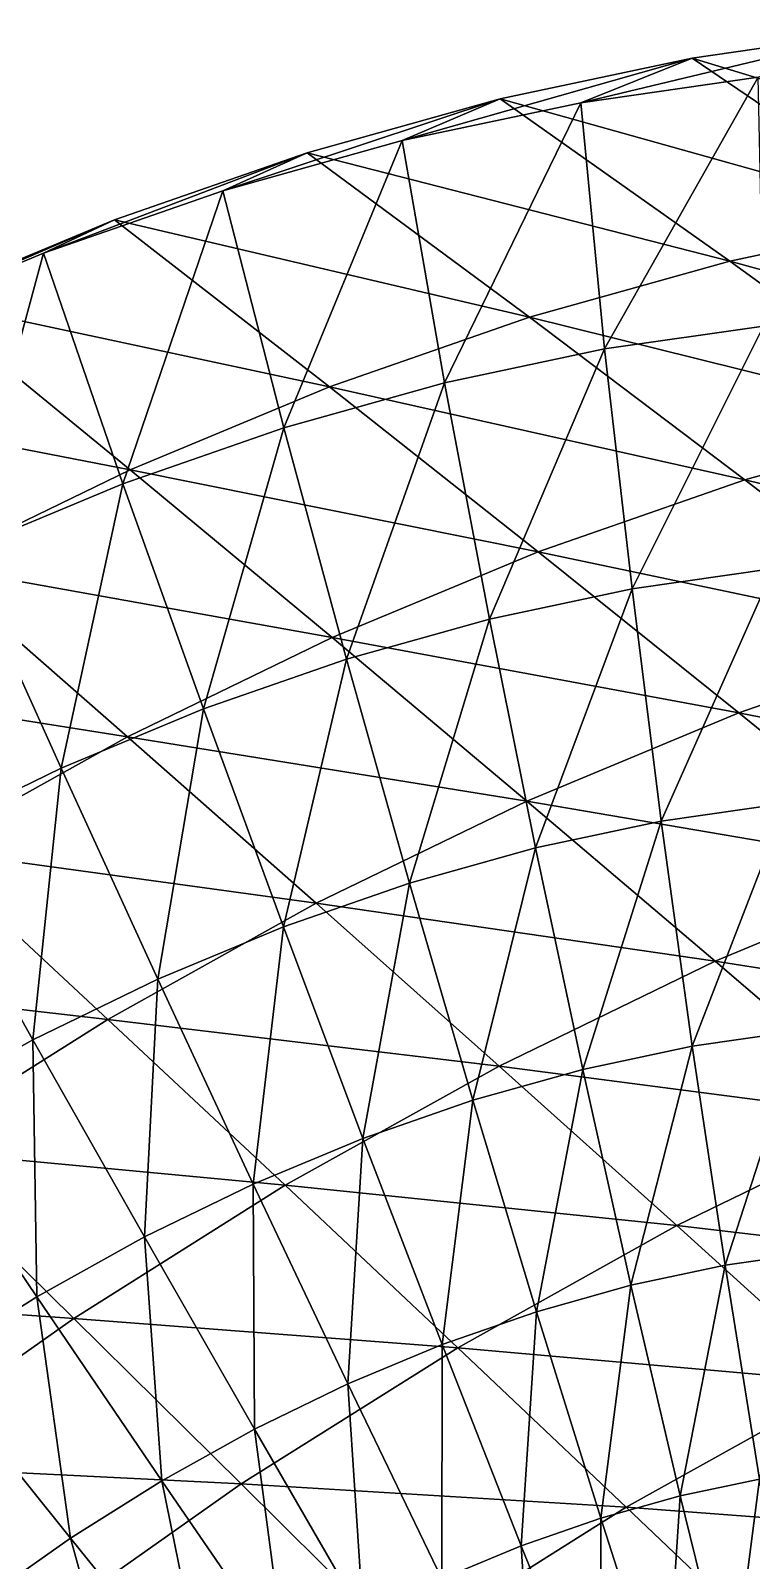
# Model space of a CAD drawing. Extents: x -232 to 179, y -162 to 161.
# Drawn here: x -116.84 to -99.64, y 124.62 to 161.12 of the extents above; entities that cross this region are included whole.
import ezdxf

# ---------------------------------------------------------------- set-up
doc = ezdxf.new("R2010")
doc.units = 0
doc.header["$MEASUREMENT"] = 0

msp = doc.modelspace()

# ---------------------------------------------------------------- linework, layer by layer
for points in [[(-96.50859, 161.12395, -854.6458), (-103.71439, 159.40306, -859.1205), (-99.484436, 160.01198, -861.11285), (-99.48434, 160.01208, -861.11273)], [(-103.71439, 159.40306, -859.1205), (-96.50859, 161.12395, -854.6458), (-101.057045, 160.46918, -852.5034), (-101.056946, 160.46928, -852.5033)], [(-90.687126, 157.3108, -843.5544), (-101.057045, 160.46918, -852.5034), (-96.50859, 161.12395, -854.6458), (-96.50849000000001, 161.12405, -854.6457)], [(-101.057045, 160.46918, -852.5034), (-107.97592, 158.4988, -857.2817), (-103.71439, 159.40306, -859.1205), (-103.714294, 159.40317, -859.12036)], [(-107.97592, 158.4988, -857.2817), (-101.057045, 160.46918, -852.5034), (-105.639435, 159.49683, -850.5261), (-105.639336, 159.49693, -850.5260000000001)], [(-95.40681, 156.63138, -841.3313), (-105.639435, 159.49683, -850.5261), (-101.057045, 160.46918, -852.5034), (-101.056946, 160.46928, -852.5033)], [(-101.057045, 160.46918, -852.5034), (-90.687126, 157.3108, -843.5544), (-95.40681, 156.63138, -841.3313), (-95.40671, 156.63148, -841.3312)], [(-103.14587, 153.52655, -860.6023), (-99.484436, 160.01198, -861.11285), (-103.71439, 159.40306, -859.1205), (-103.714294, 159.40317, -859.12036)], [(-99.484436, 160.01198, -861.11285), (-103.14587, 153.52655, -860.6023), (-99.35373, 154.07245, -862.3884), (-99.35363000000001, 154.07256, -862.3883)], [(-105.639435, 159.49683, -850.5261), (-112.253296, 157.30118, -855.6039999999999), (-107.97592, 158.4988, -857.2817), (-107.97582, 158.4989, -857.28156)], [(-112.253296, 157.30118, -855.6039999999999), (-105.639435, 159.49683, -850.5261), (-110.23888, 158.20905, -848.7221699999999), (-110.23878, 158.20915, -848.72205)], [(-100.16171, 155.62244, -839.2796599999999), (-110.23888, 158.20905, -848.7221699999999), (-105.639435, 159.49683, -850.5261), (-105.639336, 159.49693, -850.5260000000001)], [(-106.9663, 152.71588, -858.9538), (-103.71439, 159.40306, -859.1205), (-107.97592, 158.4988, -857.2817), (-107.97582, 158.4989, -857.28156)], [(-103.71439, 159.40306, -859.1205), (-106.9663, 152.71588, -858.9538), (-103.14587, 153.52655, -860.6023), (-103.14577, 153.52666, -860.6022)], [(-105.639435, 159.49683, -850.5261), (-95.40681, 156.63138, -841.3313), (-100.16171, 155.62244, -839.2796599999999), (-100.16161, 155.62254, -839.27954)], [(-110.80094, 151.64223, -857.4498), (-107.97592, 158.4988, -857.2817), (-112.253296, 157.30118, -855.6039999999999), (-112.2532, 157.30128, -855.6039)], [(-107.97592, 158.4988, -857.2817), (-110.80094, 151.64223, -857.4498), (-106.9663, 152.71588, -858.9538), (-106.9662, 152.71599, -858.9537)], [(-110.23888, 158.20905, -848.7221699999999), (-116.530914, 155.81313, -854.0945), (-112.253296, 157.30118, -855.6039999999999), (-112.2532, 157.30128, -855.6039)], [(-116.530914, 155.81313, -854.0945), (-110.23888, 158.20905, -848.7221699999999), (-114.83858, 156.60895, -847.0989999999999), (-114.83848, 156.60905, -847.0989)], [(-104.934296, 154.28616, -837.4077), (-114.83858, 156.60895, -847.0989999999999), (-110.23888, 158.20905, -848.7221699999999), (-110.23878, 158.20915, -848.72205)], [(-110.23888, 158.20905, -848.7221699999999), (-100.16171, 155.62244, -839.2796599999999), (-104.934296, 154.28616, -837.4077), (-104.9342, 154.28627, -837.4076)], [(-114.6358, 150.3082, -856.0965), (-112.253296, 157.30118, -855.6039999999999), (-116.530914, 155.81313, -854.0945), (-116.530815, 155.81323, -854.0943599999999)], [(-112.253296, 157.30118, -855.6039999999999), (-114.6358, 150.3082, -856.0965), (-110.80094, 151.64223, -857.4498), (-110.80084, 151.64233, -857.4497)], [(-89.959305, 152.82622, -830.61), (-100.16171, 155.62244, -839.2796599999999), (-95.40681, 156.63138, -841.3313), (-95.40671, 156.63148, -841.3312)], [(-114.83858, 156.60895, -847.0989999999999), (-120.79363, 154.03836, -852.7593), (-116.530914, 155.81313, -854.0945), (-116.530815, 155.81323, -854.0943599999999)], [(-120.79363, 154.03836, -852.7593), (-114.83858, 156.60895, -847.0989999999999), (-119.42226, 154.70056, -845.6632), (-119.42216, 154.70067, -845.6631)], [(-109.70715, 152.62582, -835.72345), (-119.42226, 154.70056, -845.6632), (-114.83858, 156.60895, -847.0989999999999), (-114.83848, 156.60905, -847.0989)], [(-114.83858, 156.60895, -847.0989999999999), (-104.934296, 154.28616, -837.4077), (-109.70715, 152.62582, -835.72345), (-109.707054, 152.62593, -835.7233)], [(-118.457306, 148.71713, -854.89954), (-116.530914, 155.81313, -854.0945), (-120.79363, 154.03836, -852.7593), (-120.79353, 154.03847, -852.75916)], [(-116.530914, 155.81313, -854.0945), (-118.457306, 148.71713, -854.89954), (-114.6358, 150.3082, -856.0965), (-114.635704, 150.3083, -856.0964)], [(-94.87175, 151.78384, -828.49036), (-104.934296, 154.28616, -837.4077), (-100.16171, 155.62244, -839.2796599999999), (-100.16161, 155.62254, -839.27954)], [(-100.16171, 155.62244, -839.2796599999999), (-89.959305, 152.82622, -830.61), (-94.87175, 151.78384, -828.49036), (-94.87165, 151.78395, -828.49023)], [(-114.463394, 150.6456, -834.23364), (-123.9745, 152.4886, -844.4208), (-119.42226, 154.70056, -845.6632), (-119.42216, 154.70067, -845.6631)], [(-119.42226, 154.70056, -845.6632), (-109.70715, 152.62582, -835.72345), (-114.463394, 150.6456, -834.23364), (-114.463295, 150.6457, -834.2335)], [(-99.80247, 150.40329, -826.5564), (-109.70715, 152.62582, -835.72345), (-104.934296, 154.28616, -837.4077), (-104.9342, 154.28627, -837.4076)], [(-104.934296, 154.28616, -837.4077), (-94.87175, 151.78384, -828.49036), (-99.80247, 150.40329, -826.5564), (-99.80237, 150.4034, -826.5563)], [(-102.49068, 147.79877, -861.8142), (-99.35373, 154.07245, -862.3884), (-103.14587, 153.52655, -860.6023), (-103.14577, 153.52666, -860.6022)], [(-99.35373, 154.07245, -862.3884), (-102.49068, 147.79877, -861.8142), (-99.11653000000001, 148.28448, -863.4035), (-99.11643000000001, 148.28459, -863.4034)], [(-105.89, 147.07745, -860.3474), (-103.14587, 153.52655, -860.6023), (-106.9663, 152.71588, -858.9538), (-106.9662, 152.71599, -858.9537)], [(-103.14587, 153.52655, -860.6023), (-105.89, 147.07745, -860.3474), (-102.49068, 147.79877, -861.8142), (-102.49058, 147.79887, -861.8141)], [(-104.73347, 148.68794, -824.8163), (-114.463394, 150.6456, -834.23364), (-109.70715, 152.62582, -835.72345), (-109.707054, 152.62593, -835.7233)], [(-109.30196, 146.12215, -859.0092), (-106.9663, 152.71588, -858.9538), (-110.80094, 151.64223, -857.4498), (-110.80084, 151.64233, -857.4497)], [(-109.70715, 152.62582, -835.72345), (-99.80247, 150.40329, -826.5564), (-104.73347, 148.68794, -824.8163), (-104.73337, 148.68805, -824.81616)], [(-106.9663, 152.71588, -858.9538), (-109.30196, 146.12215, -859.0092), (-105.89, 147.07745, -860.3474), (-105.8899, 147.07756, -860.3473)], [(-123.9745, 152.4886, -844.4208), (-114.463394, 150.6456, -834.23364), (-119.18702, 148.35037, -832.9444599999999), (-119.18692, 148.35048, -832.94434)], [(-112.71413, 144.93517, -857.8051), (-110.80094, 151.64223, -857.4498), (-114.6358, 150.3082, -856.0965), (-114.635704, 150.3083, -856.0964)], [(-110.80094, 151.64223, -857.4498), (-112.71413, 144.93517, -857.8051), (-109.30196, 146.12215, -859.0092), (-109.301865, 146.12225, -859.0091)], [(-89.78732, 148.03229, -818.1661), (-99.80247, 150.40329, -826.5564), (-94.87175, 151.78384, -828.49036), (-94.87165, 151.78395, -828.49023)], [(-109.647285, 146.6421, -823.27716), (-119.18702, 148.35037, -832.9444599999999), (-114.463394, 150.6456, -834.23364), (-114.463295, 150.6457, -834.2335)], [(-114.463394, 150.6456, -834.23364), (-104.73347, 148.68794, -824.8163), (-109.647285, 146.6421, -823.27716), (-109.64719, 146.64221, -823.27704)], [(-116.114395, 143.51947, -856.74005), (-114.6358, 150.3082, -856.0965), (-118.457306, 148.71713, -854.89954), (-118.45721, 148.71724, -854.8994)], [(-114.6358, 150.3082, -856.0965), (-116.114395, 143.51947, -856.74005), (-112.71413, 144.93517, -857.8051), (-112.71403, 144.93527, -857.805)], [(-94.86421, 146.61082, -816.1748), (-104.73347, 148.68794, -824.8163), (-99.80247, 150.40329, -826.5564), (-99.80237, 150.4034, -826.5563)], [(-99.80247, 150.40329, -826.5564), (-89.78732, 148.03229, -818.1661), (-94.86421, 146.61082, -816.1748), (-94.86411, 146.61093, -816.1747)], [(-118.457306, 148.71713, -854.89954), (-119.49136, 141.8786, -855.81836), (-116.114395, 143.51947, -856.74005), (-116.114296, 143.51958, -856.7399)], [(-99.94139, 144.84462, -814.3831), (-109.647285, 146.6421, -823.27716), (-104.73347, 148.68794, -824.8163), (-104.73337, 148.68805, -824.81616)], [(-104.73347, 148.68794, -824.8163), (-94.86421, 146.61082, -816.1748), (-99.94139, 144.84462, -814.3831), (-99.94129000000001, 144.84473, -814.383)], [(-114.52743, 144.27083, -821.9452), (-123.863205, 145.74573, -831.8607), (-119.18702, 148.35037, -832.9444599999999), (-119.18692, 148.35048, -832.94434)], [(-119.18702, 148.35037, -832.9444599999999), (-109.647285, 146.6421, -823.27716), (-114.52743, 144.27083, -821.9452), (-114.52733, 144.27094, -821.94507)], [(-101.79302, 142.25978, -862.8388699999999), (-99.11653000000001, 148.28448, -863.4035), (-102.49068, 147.79877, -861.8142), (-102.49058, 147.79887, -861.8141)], [(-99.11653000000001, 148.28448, -863.4035), (-101.79302, 142.25978, -862.8388699999999), (-98.81755, 142.68811, -864.24036), (-98.81745, 142.68822, -864.2402300000001)], [(-104.7907, 141.62369, -861.5454), (-102.49068, 147.79877, -861.8142), (-105.89, 147.07745, -860.3474), (-105.8899, 147.07756, -860.3473)], [(-102.49068, 147.79877, -861.8142), (-104.7907, 141.62369, -861.5454), (-101.79302, 142.25978, -862.8388699999999), (-101.79292, 142.25989, -862.83875)], [(-107.79953, 140.78125, -860.3653), (-105.89, 147.07745, -860.3474), (-109.30196, 146.12215, -859.0092), (-109.301865, 146.12225, -859.0091)], [(-105.89, 147.07745, -860.3474), (-107.79953, 140.78125, -860.3653), (-104.7907, 141.62369, -861.5454), (-104.7906, 141.6238, -861.5453)], [(-105.000885, 142.73813, -812.79834), (-114.52743, 144.27083, -821.9452), (-109.647285, 146.6421, -823.27716), (-109.64719, 146.64221, -823.27704)], [(-109.647285, 146.6421, -823.27716), (-99.94139, 144.84462, -814.3831), (-105.000885, 142.73813, -812.79834), (-105.000786, 142.73824, -812.7982)], [(-90.09747, 142.89484, -806.2134), (-99.94139, 144.84462, -814.3831), (-94.86421, 146.61082, -816.1748), (-94.86411, 146.61093, -816.1747)], [(-110.80853, 139.73451, -859.30347), (-109.30196, 146.12215, -859.0092), (-112.71413, 144.93517, -857.8051), (-112.71403, 144.93527, -857.805)], [(-109.30196, 146.12215, -859.0092), (-110.80853, 139.73451, -859.30347), (-107.79953, 140.78125, -860.3653), (-107.79943, 140.78136, -860.3652)], [(-123.863205, 145.74573, -831.8607), (-114.52743, 144.27083, -821.9452), (-119.35854, 141.57988, -820.8256), (-119.358444, 141.57999, -820.8255)], [(-113.80705, 138.4861, -858.36426), (-112.71413, 144.93517, -857.8051), (-116.114395, 143.51947, -856.74005), (-116.114296, 143.51958, -856.7399)], [(-112.71413, 144.93517, -857.8051), (-113.80705, 138.4861, -858.36426), (-110.80853, 139.73451, -859.30347), (-110.80843, 139.73462, -859.30334)], [(-95.309845, 141.0816, -804.37396), (-105.000885, 142.73813, -812.79834), (-99.94139, 144.84462, -814.3831), (-99.94129000000001, 144.84473, -814.383)], [(-99.94139, 144.84462, -814.3831), (-90.09747, 142.89484, -806.2134), (-95.309845, 141.0816, -804.37396), (-95.30974599999999, 141.08171, -804.3738400000001)], [(-110.02569, 140.29657, -811.4269400000001), (-119.35854, 141.57988, -820.8256), (-114.52743, 144.27083, -821.9452), (-114.52733, 144.27094, -821.94507)], [(-114.52743, 144.27083, -821.9452), (-105.000885, 142.73813, -812.79834), (-110.02569, 140.29657, -811.4269400000001), (-110.02559, 140.29668, -811.4268)], [(-116.78501, 137.0391, -857.55145), (-116.114395, 143.51947, -856.74005), (-119.49136, 141.8786, -855.81836), (-119.491264, 141.87871, -855.8182400000001)], [(-116.114395, 143.51947, -856.74005), (-116.78501, 137.0391, -857.55145), (-113.80705, 138.4861, -858.36426), (-113.80695, 138.4862, -858.36414)], [(-100.50407, 138.91902, -802.747), (-110.02569, 140.29657, -811.4269400000001), (-105.000885, 142.73813, -812.79834), (-105.000786, 142.73824, -812.7982)], [(-105.000885, 142.73813, -812.79834), (-95.309845, 141.0816, -804.37396), (-100.50407, 138.91902, -802.747), (-100.50397, 138.91913, -802.7469)], [(-101.053406, 136.8863, -863.6885), (-98.81755, 142.68811, -864.24036), (-101.79302, 142.25978, -862.8388699999999), (-101.79292, 142.25989, -862.83875)], [(-98.81755, 142.68811, -864.24036), (-101.053406, 136.8863, -863.6885), (-98.45925, 137.25975, -864.9104), (-98.45915, 137.25986, -864.9103)], [(-103.66693, 136.33174, -862.5608), (-101.79302, 142.25978, -862.8388699999999), (-104.7907, 141.62369, -861.5454), (-104.7906, 141.6238, -861.5453)], [(-101.79302, 142.25978, -862.8388699999999), (-103.66693, 136.33174, -862.5608), (-101.053406, 136.8863, -863.6885), (-101.05331, 136.88641, -863.68835)], [(-119.49136, 141.8786, -855.81836), (-119.73306, 135.39703, -856.8683), (-116.78501, 137.0391, -857.55145), (-116.78491, 137.0392, -857.5513300000001)], [(-115.00003, 137.52583, -810.2742), (-124.1272, 138.57533, -819.9223), (-119.35854, 141.57988, -820.8256), (-119.358444, 141.57999, -820.8255)], [(-119.35854, 141.57988, -820.8256), (-110.02569, 140.29657, -811.4269400000001), (-115.00003, 137.52583, -810.2742), (-114.99993, 137.52594, -810.27405)], [(-106.29017, 135.59727, -861.5319), (-104.7907, 141.62369, -861.5454), (-107.79953, 140.78125, -860.3653), (-107.79943, 140.78136, -860.3652)], [(-104.7907, 141.62369, -861.5454), (-106.29017, 135.59727, -861.5319), (-103.66693, 136.33174, -862.5608), (-103.66683, 136.33185, -862.56067)], [(-90.82035, 137.38625, -794.7452), (-100.50407, 138.91902, -802.747), (-95.309845, 141.0816, -804.37396), (-95.30974599999999, 141.08171, -804.3738400000001)], [(-108.91356, 134.68466, -860.60614), (-107.79953, 140.78125, -860.3653), (-110.80853, 139.73451, -859.30347), (-110.80843, 139.73462, -859.30334)], [(-107.79953, 140.78125, -860.3653), (-108.91356, 134.68466, -860.60614), (-106.29017, 135.59727, -861.5319), (-106.29007, 135.59738, -861.5318)], [(-105.662674, 136.41243, -801.33905), (-115.00003, 137.52583, -810.2742), (-110.02569, 140.29657, -811.4269400000001), (-110.02559, 140.29668, -811.4268)], [(-110.02569, 140.29657, -811.4269400000001), (-100.50407, 138.91902, -802.747), (-105.662674, 136.41243, -801.33905), (-105.662575, 136.41254, -801.3389)], [(-111.52781, 133.59624, -859.7873), (-110.80853, 139.73451, -859.30347), (-113.80705, 138.4861, -858.36426), (-113.80695, 138.4862, -858.36414)], [(-110.80853, 139.73451, -859.30347), (-111.52781, 133.59624, -859.7873), (-108.91356, 134.68466, -860.60614), (-108.91346, 134.68477, -860.6060000000001)], [(-96.13919, 135.17178, -793.07916), (-105.662674, 136.41243, -801.33905), (-100.50407, 138.91902, -802.747), (-100.50397, 138.91913, -802.7469)], [(-100.50407, 138.91902, -802.747), (-90.82035, 137.38625, -794.7452), (-96.13919, 135.17178, -793.07916), (-96.13909, 135.17189, -793.0790400000001)], [(-124.1272, 138.57533, -819.9223), (-115.00003, 137.52583, -810.2742), (-119.91005, 134.43222, -809.34406), (-119.90995, 134.43233, -809.34393)], [(-114.12414, 132.33469, -859.0787), (-113.80705, 138.4861, -858.36426), (-116.78501, 137.0391, -857.55145), (-116.78491, 137.0392, -857.5513300000001)], [(-113.80705, 138.4861, -858.36426), (-114.12414, 132.33469, -859.0787), (-111.52781, 133.59624, -859.7873), (-111.52771, 133.59634, -859.7872)], [(-110.76948, 133.56793, -800.1555), (-119.91005, 134.43222, -809.34406), (-115.00003, 137.52583, -810.2742), (-114.99993, 137.52594, -810.27405)], [(-115.00003, 137.52583, -810.2742), (-105.662674, 136.41243, -801.33905), (-110.76948, 133.56793, -800.1555), (-110.76938, 133.56804, -800.1554)], [(-116.69439, 130.90305, -858.4830300000001), (-116.78501, 137.0391, -857.55145), (-119.73306, 135.39703, -856.8683), (-119.73296, 135.39714, -856.86816)], [(-116.78501, 137.0391, -857.55145), (-116.69439, 130.90305, -858.4830300000001), (-114.12414, 132.33469, -859.0787), (-114.12404, 132.3348, -859.07855)], [(-100.27209, 131.6579, -864.37335), (-98.45925, 137.25975, -864.9104), (-101.053406, 136.8863, -863.6885), (-101.05331, 136.88641, -863.68835)], [(-98.45925, 137.25975, -864.9104), (-100.27209, 131.6579, -864.37335), (-98.04361, 131.9787, -865.423), (-98.04351, 131.9788, -865.42285)], [(-102.5172, 131.1815, -863.4046), (-101.053406, 136.8863, -863.6885), (-103.66693, 136.33174, -862.5608), (-103.66683, 136.33185, -862.56067)], [(-101.053406, 136.8863, -863.6885), (-102.5172, 131.1815, -863.4046), (-100.27209, 131.6579, -864.37335), (-100.27199, 131.658, -864.3732)], [(-101.42157, 132.60506, -791.63745), (-110.76948, 133.56793, -800.1555), (-105.662674, 136.41243, -801.33905), (-105.662575, 136.41254, -801.3389)], [(-104.77065, 130.55057, -862.52075), (-103.66693, 136.33174, -862.5608), (-106.29017, 135.59727, -861.5319), (-106.29007, 135.59738, -861.5318)], [(-105.662674, 136.41243, -801.33905), (-96.13919, 135.17178, -793.07916), (-101.42157, 132.60506, -791.63745), (-101.42147, 132.60516, -791.6373)], [(-103.66693, 136.33174, -862.5608), (-104.77065, 130.55057, -862.52075), (-102.5172, 131.1815, -863.4046), (-102.5171, 131.18161, -863.4045)], [(-107.02424, 129.7666, -861.72546), (-106.29017, 135.59727, -861.5319), (-108.91356, 134.68466, -860.60614), (-108.91346, 134.68477, -860.6060000000001)], [(-106.29017, 135.59727, -861.5319), (-107.02424, 129.7666, -861.72546), (-104.77065, 130.55057, -862.52075), (-104.77055, 130.55067, -862.5206)], [(-119.73306, 135.39703, -856.8683), (-119.23141, 129.30457, -858.0024400000001), (-116.69439, 130.90305, -858.4830300000001), (-116.69429, 130.90315, -858.4829)], [(-91.8907, 131.48492, -783.7564), (-101.42157, 132.60506, -791.63745), (-96.13919, 135.17178, -793.07916), (-96.13909, 135.17189, -793.0790400000001)], [(-115.81024, 130.39194, -799.2007), (-124.74452, 131.02197, -808.6393), (-119.91005, 134.43222, -809.34406), (-119.90995, 134.43233, -809.34393)], [(-119.91005, 134.43222, -809.34406), (-110.76948, 133.56793, -800.1555), (-115.81024, 130.39194, -799.2007), (-115.81014, 130.39204, -799.20056)], [(-109.26998, 128.8316, -861.0221), (-108.91356, 134.68466, -860.60614), (-111.52781, 133.59624, -859.7873), (-111.52771, 133.59634, -859.7872)], [(-108.91356, 134.68466, -860.60614), (-109.26998, 128.8316, -861.0221), (-107.02424, 129.7666, -861.72546), (-107.02414, 129.76671, -861.7253400000001)], [(-106.65089, 129.6923, -790.4255400000001), (-115.81024, 130.39194, -799.2007), (-110.76948, 133.56793, -800.1555), (-110.76938, 133.56804, -800.1554)], [(-111.50032, 127.74788, -860.4133), (-111.52781, 133.59624, -859.7873), (-114.12414, 132.33469, -859.0787), (-114.12404, 132.3348, -859.07855)], [(-111.52781, 133.59624, -859.7873), (-111.50032, 127.74788, -860.4133), (-109.26998, 128.8316, -861.0221), (-109.26988, 128.83171, -861.0219999999999)], [(-110.76948, 133.56793, -800.1555), (-101.42157, 132.60506, -791.63745), (-106.65089, 129.6923, -790.4255400000001), (-106.65079, 129.69241, -790.4254)], [(-97.28753, 128.8626, -782.28345), (-106.65089, 129.6923, -790.4255400000001), (-101.42157, 132.60506, -791.63745), (-101.42147, 132.60516, -791.6373)], [(-101.42157, 132.60506, -791.63745), (-91.8907, 131.48492, -783.7564), (-97.28753, 128.8626, -782.28345), (-97.28743, 128.8627, -782.2833)], [(-113.70827, 126.51805, -859.9016), (-114.12414, 132.33469, -859.0787), (-116.69439, 130.90305, -858.4830300000001), (-116.69429, 130.90315, -858.4829)], [(-114.12414, 132.33469, -859.0787), (-113.70827, 126.51805, -859.9016), (-111.50032, 127.74788, -860.4133), (-111.50022, 127.74798, -860.4132)], [(-99.449196, 126.55652, -864.9023), (-98.04361, 131.9787, -865.423), (-100.27209, 131.6579, -864.37335), (-100.27199, 131.658, -864.3732)], [(-101.34013, 126.15528, -864.08636), (-100.27209, 131.6579, -864.37335), (-102.5172, 131.1815, -863.4046), (-102.5171, 131.18161, -863.4045)], [(-100.27209, 131.6579, -864.37335), (-101.34013, 126.15528, -864.08636), (-99.449196, 126.55652, -864.9023), (-99.4491, 126.55662, -864.90216)], [(-103.2381, 125.62387, -863.342), (-102.5172, 131.1815, -863.4046), (-104.77065, 130.55057, -862.52075), (-104.77055, 130.55067, -862.5206)], [(-102.5172, 131.1815, -863.4046), (-103.2381, 125.62387, -863.342), (-101.34013, 126.15528, -864.08636), (-101.340034, 126.15538, -864.0862400000001)], [(-124.74452, 131.02197, -808.6393), (-115.81024, 130.39194, -799.2007), (-120.77345, 126.89088, -798.4772), (-120.77335, 126.890976, -798.47705)], [(-115.88766, 125.1449, -859.4888300000001), (-116.69439, 130.90305, -858.4830300000001), (-119.23141, 129.30457, -858.0024400000001), (-119.23131, 129.30467, -858.0023)], [(-116.69439, 130.90305, -858.4830300000001), (-115.88766, 125.1449, -859.4888300000001), (-113.70827, 126.51805, -859.9016), (-113.70817, 126.51815, -859.9015)], [(-111.81259, 126.44012, -789.4478), (-120.77345, 126.89088, -798.4772), (-115.81024, 130.39194, -799.2007), (-115.81014, 130.39204, -799.20056)], [(-115.81024, 130.39194, -799.2007), (-106.65089, 129.6923, -790.4255400000001), (-111.81259, 126.44012, -789.4478), (-111.81249, 126.440216, -789.4477)], [(-105.13617, 124.963585, -862.6721), (-104.77065, 130.55057, -862.52075), (-107.02424, 129.7666, -861.72546), (-107.02414, 129.76671, -861.7253400000001)], [(-104.77065, 130.55057, -862.52075), (-105.13617, 124.963585, -862.6721), (-103.2381, 125.62387, -863.342), (-103.238, 125.62397, -863.34186)], [(-102.63014, 125.88674, -781.04535), (-111.81259, 126.44012, -789.4478), (-106.65089, 129.6923, -790.4255400000001), (-106.65079, 129.69241, -790.4254)], [(-107.02763, 124.17609, -862.0797), (-107.02424, 129.7666, -861.72546), (-109.26998, 128.8316, -861.0221), (-109.26988, 128.83171, -861.0219999999999)], [(-107.02424, 129.7666, -861.72546), (-107.02763, 124.17609, -862.0797), (-105.13617, 124.963585, -862.6721), (-105.13607, 124.963684, -862.672)], [(-106.65089, 129.6923, -790.4255400000001), (-97.28753, 128.8626, -782.28345), (-102.63014, 125.88674, -781.04535), (-102.63004, 125.88684, -781.0452)], [(-119.23141, 129.30457, -858.0024400000001), (-118.033516, 123.631195, -859.176), (-115.88766, 125.1449, -859.4888300000001), (-115.88756, 125.145, -859.4887)], [(-108.906136, 123.26332, -861.567), (-109.26998, 128.8316, -861.0221), (-111.50032, 127.74788, -860.4133), (-111.50022, 127.74798, -860.4132)], [(-109.26998, 128.8316, -861.0221), (-108.906136, 123.26332, -861.567), (-107.02763, 124.17609, -862.0797), (-107.027534, 124.176186, -862.0796)], [(-93.247536, 125.17456, -773.24316), (-102.63014, 125.88674, -781.04535), (-97.28753, 128.8626, -782.28345), (-97.28743, 128.8627, -782.2833)], [(-110.76576, 122.2275, -861.13605), (-111.50032, 127.74788, -860.4133), (-113.70827, 126.51805, -859.9016), (-113.70817, 126.51815, -859.9015)], [(-111.50032, 127.74788, -860.4133), (-110.76576, 122.2275, -861.13605), (-108.906136, 123.26332, -861.567), (-108.90604, 123.26342, -861.5669)], [(-120.77345, 126.89088, -798.4772), (-111.81259, 126.44012, -789.4478), (-116.89488, 122.85506, -788.7069), (-116.89478, 122.855156, -788.7068)], [(-107.90369, 122.56409, -780.0464), (-116.89488, 122.85506, -788.7069), (-111.81259, 126.44012, -789.4478), (-111.81249, 126.440216, -789.4477)], [(-112.60135, 121.07097, -860.7883), (-113.70827, 126.51805, -859.9016), (-115.88766, 125.1449, -859.4888300000001), (-115.88756, 125.145, -859.4887)], [(-113.70827, 126.51805, -859.9016), (-112.60135, 121.07097, -860.7883), (-110.76576, 122.2275, -861.13605), (-110.76566, 122.2276, -861.1359)], [(-111.81259, 126.44012, -789.4478), (-102.63014, 125.88674, -781.04535), (-107.90369, 122.56409, -780.0464), (-107.90359, 122.564186, -780.04626)], [(-100.13444, 121.237465, -864.6143), (-99.449196, 126.55652, -864.9023), (-101.34013, 126.15528, -864.08636), (-101.340034, 126.15538, -864.0862400000001)], [(-99.449196, 126.55652, -864.9023), (-100.13444, 121.237465, -864.6143), (-98.58476999999999, 121.56629, -865.28296), (-98.58466999999999, 121.56639, -865.2828400000001)], [(-101.689865, 120.80196, -864.0043), (-101.34013, 126.15528, -864.08636), (-103.2381, 125.62387, -863.342), (-103.238, 125.62397, -863.34186)], [(-101.34013, 126.15528, -864.08636), (-101.689865, 120.80196, -864.0043), (-100.13444, 121.237465, -864.6143), (-100.13434, 121.237564, -864.6142)], [(-98.69485, 122.140396, -771.9807), (-107.90369, 122.56409, -780.0464), (-102.63014, 125.88674, -781.04535), (-102.63004, 125.88684, -781.0452)], [(-103.24538, 120.26085, -863.4553), (-103.2381, 125.62387, -863.342), (-105.13617, 124.963585, -862.6721), (-105.13607, 124.963684, -862.672)], [(-103.2381, 125.62387, -863.342), (-103.24538, 120.26085, -863.4553), (-101.689865, 120.80196, -864.0043), (-101.689766, 120.80206, -864.00415)], [(-102.63014, 125.88674, -781.04535), (-93.247536, 125.17456, -773.24316), (-98.69485, 122.140396, -771.9807), (-98.69475, 122.140495, -771.9806)], [(-114.40869, 119.79607, -860.52484), (-115.88766, 125.1449, -859.4888300000001), (-118.033516, 123.631195, -859.176), (-118.03342, 123.631294, -859.1759)], [(-115.88766, 125.1449, -859.4888300000001), (-114.40869, 119.79607, -860.52484), (-112.60135, 121.07097, -860.7883), (-112.60125, 121.07107, -860.7882)], [(-104.79548, 119.61548, -862.9698), (-105.13617, 124.963585, -862.6721), (-107.02763, 124.17609, -862.0797), (-107.027534, 124.176186, -862.0796)], [(-105.13617, 124.963585, -862.6721), (-104.79548, 119.61548, -862.9698), (-103.24538, 120.26085, -863.4553), (-103.24528, 120.26095, -863.4552)]]:
    msp.add_3dface(points)

doc.saveas('drawing.dxf')
